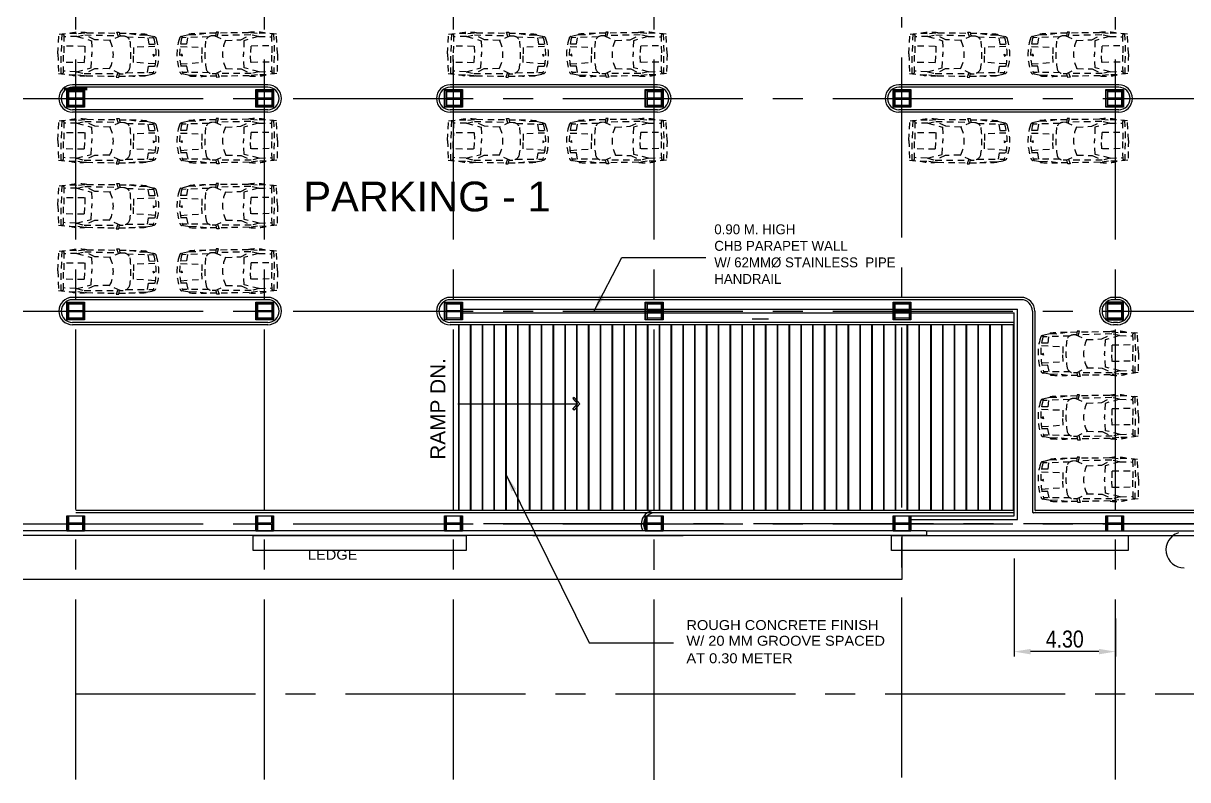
# Model space of a CAD drawing. Header units: millimetres. Extents: x 2148 to 2681, y 758 to 986.
# Drawn here: x 2227.54 to 2252.2, y 801.86 to 817.87 of the extents above; entities that cross this region are included whole.
import ezdxf

# ---------------------------------------------------------------- set-up
doc = ezdxf.new("R2010")
doc.units = ezdxf.units.MM
for name, pattern in [('CENTER', [2, 1.25, -0.25, 0.25, -0.25]), ('CENTER2', [28.575, 19.05, -3.175, 3.175, -3.175]), ('HIDDEN', [0.375, 0.25, -0.125])]:
    doc.linetypes.add(name, pattern=pattern)
for name, color, linetype in [('CL', 1, 'CENTER'), ('cladding', 2, 'Continuous'), ('COL-EX', 2, 'Continuous'), ('COL-IN', 2, 'Continuous'), ('D', 1, 'Continuous'), ('DR', 7, 'Continuous'), ('ELAYOUT', 4, 'Continuous'), ('HATCH', 8, 'Continuous'), ('S_GRID LINES', 252, 'Continuous'), ('TEXT', 6, 'Continuous')]:
    doc.layers.add(name, color=color, linetype=linetype)
doc.styles.add('ARIALNW', font='ARIALN.TTF')
doc.styles.add('MMTX$0$ESMX$0$X-OPTA1D', font='x-opta1d')
doc.styles.add('SWISS', font='swissl.ttf')
doc.dimstyles.new('DIM 200', dxfattribs={"dimtxt": 0.36, "dimasz": 0.35, "dimexe": 0.1, "dimexo": 0, "dimgap": 0.08, "dimtad": 1, "dimlfac": 2, "dimrnd": 0.005, "dimzin": 1, "dimdsep": 46, "dimtxsty": 'ARIALNW', "dimcen": 0.09, "dimclrd": 6, "dimclre": 6, "dimclrt": 13, "dimadec": 0, "dimazin": 0, "dimtfac": 1, "dimtofl": 0, "dimtmove": 2, "dimatfit": 3, "dimfxl": 1, "dimtolj": 1, "dimtzin": 0, "dimarcsym": 0})

# ---------------------------------------------------------------- blocks, each defined once
blk = doc.blocks.new('CAR-PL4')
at = {"layer": 'DR', "color": 8, "linetype": 'HIDDEN'}
for p, q in [((-1.106, -0.352), (-1.073, -0.343)), ((-1.084, -0.357), (-1.024, -0.06)), ((-1.074, -0.615), (-1.084, -0.357)), ((-0.972, -0.074), (-1.039, -0.108)), ((-0.991, -1.103), (-0.972, -0.074)), ((-0.973, -0.292), (-0.73, -0.253)), ((-0.73, -0.253), (-0.73, -0.034)), ((-0.637, -0.02), (-0.591, -0.835)), ((-0.34, -0.081), (-0.31, -0.024)), ((-0.307, -0.073), (-0.34, -0.081)), ((-0.303, -0.073), (-0.271, -0.081)), ((-0.271, -0.081), (-0.301, -0.024)), ((0.027, -0.02), (-0.019, -0.835)), ((0.12, -0.253), (0.119, -0.034)), ((0.362, -0.292), (0.12, -0.253)), ((0.361, -0.074), (0.428, -0.108)), ((0.381, -1.103), (0.361, -0.074)), ((0.473, -0.357), (0.413, -0.06)), ((0.495, -0.352), (0.462, -0.343)), ((0.463, -0.615), (0.473, -0.357)), ((-1.127, -1.001), (-1.074, -0.615)), ((-0.591, -0.835), (-0.295, -0.833)), ((-0.019, -0.835), (-0.316, -0.833)), ((0.516, -1.001), (0.463, -0.615)), ((-1.13, -1.385), (-1.127, -1.001)), ((-1.032, -1.366), (-1.03, -1.221)), ((-1.032, -1.337), (-0.843, -1.75)), ((0.421, -1.337), (0.232, -1.75)), ((0.421, -1.366), (0.42, -1.221)), ((0.519, -1.385), (0.516, -1.001)), ((-1.174, -1.393), (-1.024, -1.365)), ((-1.174, -1.485), (-1.174, -1.393)), ((-0.999, -1.426), (-1.174, -1.485)), ((-1.133, -1.81), (-1.13, -1.47)), ((-1.047, -2.715), (-1.033, -1.437)), ((-0.843, -1.75), (-0.863, -2.33)), ((0.232, -1.75), (0.252, -2.33)), ((0.388, -1.426), (0.563, -1.485)), ((0.563, -1.393), (0.414, -1.365)), ((0.436, -2.715), (0.422, -1.437)), ((0.522, -1.81), (0.52, -1.47)), ((0.563, -1.485), (0.563, -1.393)), ((-1.128, -2.637), (-1.133, -1.81)), ((0.517, -2.637), (0.522, -1.81)), ((-1.094, -2.961), (-1.128, -2.637)), ((-0.863, -2.33), (-1.041, -2.697)), ((-0.98, -3.015), (-0.828, -2.453)), ((-0.828, -2.453), (-0.302, -2.428)), ((0.217, -2.453), (-0.309, -2.428)), ((0.369, -3.015), (0.217, -2.453)), ((0.252, -2.33), (0.43, -2.697)), ((0.483, -2.961), (0.517, -2.637)), ((-1.102, -3.289), (-1.094, -2.961)), ((-0.98, -3.015), (-1.047, -2.715)), ((-0.98, -3.015), (-0.962, -3.514)), ((-0.618, -2.711), (-0.304, -2.7)), ((-0.616, -3.41), (-0.618, -2.711)), ((0.007, -2.711), (-0.306, -2.7)), ((0.005, -3.41), (0.007, -2.711)), ((0.369, -3.015), (0.351, -3.514)), ((0.369, -3.015), (0.436, -2.715)), ((0.491, -3.289), (0.483, -2.961)), ((-1.059, -3.702), (-1.102, -3.289)), ((-1.074, -3.597), (-1.032, -3.514)), ((-1.032, -3.514), (-0.302, -3.514)), ((0.421, -3.514), (-0.309, -3.514)), ((0.463, -3.597), (0.421, -3.514)), ((0.448, -3.702), (0.491, -3.289)), ((-1.076, -3.594), (-0.301, -3.614)), ((-0.304, -3.733), (-1.059, -3.702)), ((0.465, -3.594), (-0.31, -3.614)), ((-0.307, -3.733), (0.448, -3.702))]:
    blk.add_line(p, q, dxfattribs=at)
for centre, radius, start, end in [((-0.926, -0.08), 0.1, 99.1082, 168.6925), ((-0.305, -2.397), 2.416, 73.9881, 106.0119), ((-0.305, -1.881), 2.004, 71.4744, 108.5256), ((0.315, -0.08), 0.1, 11.3075, 80.8918), ((4.35, -0.819), 5.477, 175.0805, 181.8902), ((-4.96, -0.819), 5.477, 358.1098, 4.9195), ((-0.772, -1.237), 0.259, 103.928, 176.4903), ((-0.305, -4.704), 3.756, 81.9077, 98.0923), ((0.161, -1.237), 0.259, 3.5097, 76.072), ((-0.305, -2.814), 1.192, 63.3754, 116.6246), ((0.437, -2.887), 1.591, 170.8054, 194.642), ((-1.048, -2.887), 1.591, 345.358, 9.1946)]:
    blk.add_arc(centre, radius, start, end, dxfattribs=at)
blk = doc.blocks.new('*D2193')
at = {"color": 6, "lineweight": -2, "transparency": 16777216}
for p, q in [((2248.527, 806.537), (2248.527, 804.467)), ((2250.674, 805.268), (2250.674, 804.467)), ((2250.324, 804.567), (2248.877, 804.567))]:
    blk.add_line(p, q, dxfattribs=at)
at = {"color": 6, "transparency": 16777216}
for points in [[(2248.877, 804.625), (2248.877, 804.509), (2248.527, 804.567)], [(2250.324, 804.625), (2250.324, 804.509), (2250.674, 804.567)]]:
    blk.add_solid(points, dxfattribs=at)
at = {"layer": 'Defpoints', "color": 0, "transparency": 16777216}
for p in [(2248.527, 806.537, 0), (2250.674, 805.268, 0), (2248.527, 804.567)]:
    blk.add_point(p, dxfattribs=at)
at = {"color": 13, "transparency": 16777216, "insert": (2249.601, 804.831), "char_height": 0.36, "attachment_point": 5, "style": 'ARIALNW'}
blk.add_mtext('\\A1;4.30', dxfattribs=at)

msp = doc.modelspace()

# ---------------------------------------------------------------- linework, layer by layer
at = {"ltscale": 0.5}
for p, q in [((2228.4132577, 816.4904004, 0), (2228.8948826, 816.4904004, 0)), ((2228.4132577, 816.4654004, 0), (2228.8948826, 816.4654004, 0))]:
    msp.add_line(p, q, dxfattribs=at)
at = {"color": 2}
for p, q in [((2236.8423814, 811.8127784, 0), (2248.6021511, 811.8127784, 0)), ((2236.8423814, 811.7377784, 0), (2248.5271511, 811.7377784, 0)), ((2248.5271511, 807.4401244, 0), (2248.5271511, 811.7377784, 0)), ((2248.6021511, 807.3651244, 0), (2248.6021511, 811.8127784, 0)), ((2246.3423826, 807.4401244, 0), (2248.5271511, 807.4401244, 0)), ((2246.3423826, 807.3651244, 0), (2248.6021511, 807.3651244, 0))]:
    msp.add_line(p, q, dxfattribs=at)
msp.add_arc((2252.1244141, 806.7199971, 0), 0.3810724, 108.12689388, 271.0226994)
at = {"layer": 'CL', "color": 1, "linetype": 'ByBlock', "ltscale": 0.5, "elevation": 0}
for points in [[(2236.9252239, 807.0252609), (2236.9252239, 806.7044035), (2232.4126405, 806.7044035), (2232.4126405, 807.0252609)], [(2250.9420658, 807.0255749), (2250.9420658, 806.7047175), (2245.9336183, 806.7047175), (2245.9336183, 807.0255749)]]:
    msp.add_lwpolyline(points, close=True, dxfattribs=at)
at = {"layer": 'cladding', "elevation": 0}
for points in [[(2228.8423826, 816.4651244), (2228.8423826, 816.0901244), (2228.4673826, 816.0901244), (2228.4673826, 816.4651244)], [(2232.8423826, 816.4651244), (2232.8423826, 816.0901244), (2232.4673826, 816.0901244), (2232.4673826, 816.4651244)], [(2236.8423826, 816.4651244), (2236.8423826, 816.0901244), (2236.4673826, 816.0901244), (2236.4673826, 816.4651244)], [(2241.0923826, 816.4651244), (2241.0923826, 816.0901244), (2240.7173826, 816.0901244), (2240.7173826, 816.4651244)], [(2246.3423826, 816.4651244), (2246.3423826, 816.0901244), (2245.9673826, 816.0901244), (2245.9673826, 816.4651244)], [(2250.8423826, 816.4651244), (2250.8423826, 816.0901244), (2250.4673826, 816.0901244), (2250.4673826, 816.4651244)], [(2228.8423826, 811.9651244), (2228.8423826, 811.5901244), (2228.4673826, 811.5901244), (2228.4673826, 811.9651244)], [(2232.8423826, 811.9651244), (2232.8423826, 811.5901244), (2232.4673826, 811.5901244), (2232.4673826, 811.9651244)], [(2236.8423826, 811.9651244), (2236.8423826, 811.5901244), (2236.4673826, 811.5901244), (2236.4673826, 811.9651244)], [(2241.0923826, 811.9651244), (2241.0923826, 811.5901244), (2240.7173826, 811.5901244), (2240.7173826, 811.9651244)], [(2246.3423826, 811.9651244), (2246.3423826, 811.5901244), (2245.9673826, 811.5901244), (2245.9673826, 811.9651244)], [(2250.8423826, 811.5901244), (2250.8423826, 811.9651244), (2250.4673826, 811.9651244), (2250.4673826, 811.5901244)], [(2228.8423826, 807.4401244), (2228.8423826, 807.1151244), (2228.4673826, 807.1151244), (2228.4673826, 807.4401244)], [(2232.8423826, 807.4401244), (2232.8423826, 807.1151244), (2232.4673826, 807.1151244), (2232.4673826, 807.4401244)], [(2236.8423826, 807.4401244), (2236.8423826, 807.1151244), (2236.4673826, 807.1151244), (2236.4673826, 807.4401244)], [(2241.0923826, 807.4401244), (2241.0923826, 807.1151244), (2240.7173826, 807.1151244), (2240.7173826, 807.4401244)], [(2246.3423826, 807.4401244), (2246.3423826, 807.1151244), (2245.9673826, 807.1151244), (2245.9673826, 807.4401244)], [(2250.8423826, 807.4401244), (2250.8423826, 807.1151244), (2250.4673826, 807.1151244), (2250.4673826, 807.4401244)]]:
    msp.add_lwpolyline(points, close=True, dxfattribs=at)
at = {"layer": 'COL-EX', "elevation": 0}
for points in [[(2228.7998826, 807.2675864), (2228.7998826, 807.1250864), (2228.8298826, 807.1250864), (2228.8298826, 807.4250864), (2228.7998826, 807.4250864), (2228.7998826, 807.2825864), (2228.5098826, 807.2825864), (2228.5098826, 807.4250864), (2228.4798826, 807.4250864), (2228.4798826, 807.1250864), (2228.5098826, 807.1250864), (2228.5098826, 807.2675864)], [(2232.7998826, 807.2675864), (2232.7998826, 807.1250864), (2232.8298826, 807.1250864), (2232.8298826, 807.4250864), (2232.7998826, 807.4250864), (2232.7998826, 807.2825864), (2232.5098826, 807.2825864), (2232.5098826, 807.4250864), (2232.4798826, 807.4250864), (2232.4798826, 807.1250864), (2232.5098826, 807.1250864), (2232.5098826, 807.2675864)], [(2236.7998826, 807.2675864), (2236.7998826, 807.1250864), (2236.8298826, 807.1250864), (2236.8298826, 807.4250864), (2236.7998826, 807.4250864), (2236.7998826, 807.2825864), (2236.5098826, 807.2825864), (2236.5098826, 807.4250864), (2236.4798826, 807.4250864), (2236.4798826, 807.1250864), (2236.5098826, 807.1250864), (2236.5098826, 807.2675864)], [(2241.0498826, 807.2675864), (2241.0498826, 807.1250864), (2241.0798826, 807.1250864), (2241.0798826, 807.4250864), (2241.0498826, 807.4250864), (2241.0498826, 807.2825864), (2240.7598826, 807.2825864), (2240.7598826, 807.4250864), (2240.7298826, 807.4250864), (2240.7298826, 807.1250864), (2240.7598826, 807.1250864), (2240.7598826, 807.2675864)], [(2246.2998826, 807.2675864), (2246.2998826, 807.1250864), (2246.3298826, 807.1250864), (2246.3298826, 807.4250864), (2246.2998826, 807.4250864), (2246.2998826, 807.2825864), (2246.0098826, 807.2825864), (2246.0098826, 807.4250864), (2245.9798826, 807.4250864), (2245.9798826, 807.1250864), (2246.0098826, 807.1250864), (2246.0098826, 807.2675864)], [(2250.7998826, 807.2675864), (2250.7998826, 807.1250864), (2250.8298826, 807.1250864), (2250.8298826, 807.4250864), (2250.7998826, 807.4250864), (2250.7998826, 807.2825864), (2250.5098826, 807.2825864), (2250.5098826, 807.4250864), (2250.4798826, 807.4250864), (2250.4798826, 807.1250864), (2250.5098826, 807.1250864), (2250.5098826, 807.2675864)]]:
    msp.add_lwpolyline(points, close=True, dxfattribs=at)
at = {"layer": 'COL-IN'}
for p, q in [((2228.4798826, 816.1000864, 0), (2228.4798826, 816.4500864, 0)), ((2228.4798826, 816.4500864, 0), (2228.8298826, 816.4500864, 0)), ((2228.5048826, 816.4500864, 0), (2228.5048826, 816.1000864, 0)), ((2228.5048826, 816.4250864, 0), (2228.8048826, 816.4250864, 0)), ((2228.5048826, 816.2875864, 0), (2228.8048826, 816.2875864, 0)), ((2228.5048826, 816.2625864, 0), (2228.8048826, 816.2625864, 0)), ((2228.8048826, 816.4500864, 0), (2228.8048826, 816.1000864, 0)), ((2228.8298826, 816.4500864, 0), (2228.8298826, 816.1000864, 0)), ((2232.4798826, 816.1000864, 0), (2232.4798826, 816.4500864, 0)), ((2232.4798826, 816.4500864, 0), (2232.8298826, 816.4500864, 0)), ((2232.5048826, 816.4500864, 0), (2232.5048826, 816.1000864, 0)), ((2232.5048826, 816.4250864, 0), (2232.8048826, 816.4250864, 0)), ((2232.5048826, 816.2875864, 0), (2232.8048826, 816.2875864, 0)), ((2232.5048826, 816.2625864, 0), (2232.8048826, 816.2625864, 0)), ((2232.8048826, 816.4500864, 0), (2232.8048826, 816.1000864, 0)), ((2232.8298826, 816.4500864, 0), (2232.8298826, 816.1000864, 0)), ((2236.4798826, 816.1000864, 0), (2236.4798826, 816.4500864, 0)), ((2236.4798826, 816.4500864, 0), (2236.8298826, 816.4500864, 0)), ((2236.5048826, 816.4500864, 0), (2236.5048826, 816.1000864, 0)), ((2236.5048826, 816.4250864, 0), (2236.8048826, 816.4250864, 0)), ((2236.5048826, 816.2875864, 0), (2236.8048826, 816.2875864, 0)), ((2236.5048826, 816.2625864, 0), (2236.8048826, 816.2625864, 0)), ((2236.8048826, 816.4500864, 0), (2236.8048826, 816.1000864, 0)), ((2236.8298826, 816.4500864, 0), (2236.8298826, 816.1000864, 0)), ((2240.7298826, 816.1000864, 0), (2240.7298826, 816.4500864, 0)), ((2240.7298826, 816.4500864, 0), (2241.0798826, 816.4500864, 0)), ((2240.7548826, 816.4500864, 0), (2240.7548826, 816.1000864, 0)), ((2240.7548826, 816.4250864, 0), (2241.0548826, 816.4250864, 0)), ((2240.7548826, 816.2875864, 0), (2241.0548826, 816.2875864, 0)), ((2240.7548826, 816.2625864, 0), (2241.0548826, 816.2625864, 0)), ((2241.0548826, 816.4500864, 0), (2241.0548826, 816.1000864, 0)), ((2241.0798826, 816.4500864, 0), (2241.0798826, 816.1000864, 0)), ((2245.9798826, 816.1000864, 0), (2245.9798826, 816.4500864, 0)), ((2245.9798826, 816.4500864, 0), (2246.3298826, 816.4500864, 0)), ((2246.0048826, 816.4500864, 0), (2246.0048826, 816.1000864, 0)), ((2246.0048826, 816.4250864, 0), (2246.3048826, 816.4250864, 0)), ((2246.0048826, 816.2875864, 0), (2246.3048826, 816.2875864, 0)), ((2246.0048826, 816.2625864, 0), (2246.3048826, 816.2625864, 0)), ((2246.3048826, 816.4500864, 0), (2246.3048826, 816.1000864, 0)), ((2246.3298826, 816.4500864, 0), (2246.3298826, 816.1000864, 0)), ((2250.4798826, 816.1000864, 0), (2250.4798826, 816.4500864, 0)), ((2250.4798826, 816.4500864, 0), (2250.8298826, 816.4500864, 0)), ((2250.5048826, 816.4500864, 0), (2250.5048826, 816.1000864, 0)), ((2250.5048826, 816.4250864, 0), (2250.8048826, 816.4250864, 0)), ((2250.5048826, 816.2875864, 0), (2250.8048826, 816.2875864, 0)), ((2250.5048826, 816.2625864, 0), (2250.8048826, 816.2625864, 0)), ((2250.8048826, 816.4500864, 0), (2250.8048826, 816.1000864, 0)), ((2250.8298826, 816.4500864, 0), (2250.8298826, 816.1000864, 0)), ((2228.8298826, 816.1000864, 0), (2228.4798826, 816.1000864, 0)), ((2228.8048826, 816.1250864, 0), (2228.5048826, 816.1250864, 0)), ((2232.8298826, 816.1000864, 0), (2232.4798826, 816.1000864, 0)), ((2232.8048826, 816.1250864, 0), (2232.5048826, 816.1250864, 0)), ((2236.8298826, 816.1000864, 0), (2236.4798826, 816.1000864, 0)), ((2236.8048826, 816.1250864, 0), (2236.5048826, 816.1250864, 0)), ((2241.0798826, 816.1000864, 0), (2240.7298826, 816.1000864, 0)), ((2241.0548826, 816.1250864, 0), (2240.7548826, 816.1250864, 0)), ((2246.3298826, 816.1000864, 0), (2245.9798826, 816.1000864, 0)), ((2246.3048826, 816.1250864, 0), (2246.0048826, 816.1250864, 0)), ((2250.8298826, 816.1000864, 0), (2250.4798826, 816.1000864, 0)), ((2250.8048826, 816.1250864, 0), (2250.5048826, 816.1250864, 0)), ((2228.4798826, 811.6000864, 0), (2228.4798826, 811.9500864, 0)), ((2228.4798826, 811.9500864, 0), (2228.8298826, 811.9500864, 0)), ((2228.5048826, 811.9500864, 0), (2228.5048826, 811.6000864, 0)), ((2228.5048826, 811.9250864, 0), (2228.8048826, 811.9250864, 0)), ((2228.8048826, 811.9500864, 0), (2228.8048826, 811.6000864, 0)), ((2228.8298826, 811.9500864, 0), (2228.8298826, 811.6000864, 0)), ((2232.4798826, 811.6000864, 0), (2232.4798826, 811.9500864, 0)), ((2232.4798826, 811.9500864, 0), (2232.8298826, 811.9500864, 0)), ((2232.5048826, 811.9500864, 0), (2232.5048826, 811.6000864, 0)), ((2232.5048826, 811.9250864, 0), (2232.8048826, 811.9250864, 0)), ((2232.8048826, 811.9500864, 0), (2232.8048826, 811.6000864, 0)), ((2232.8298826, 811.9500864, 0), (2232.8298826, 811.6000864, 0)), ((2236.4798826, 811.6000864, 0), (2236.4798826, 811.9500864, 0)), ((2236.4798826, 811.9500864, 0), (2236.8298826, 811.9500864, 0)), ((2236.5048826, 811.9500864, 0), (2236.5048826, 811.6000864, 0)), ((2236.5048826, 811.9250864, 0), (2236.8048826, 811.9250864, 0)), ((2236.8048826, 811.9500864, 0), (2236.8048826, 811.6000864, 0)), ((2236.8298826, 811.9500864, 0), (2236.8298826, 811.6000864, 0)), ((2240.7298826, 811.6000864, 0), (2240.7298826, 811.9500864, 0)), ((2240.7298826, 811.9500864, 0), (2241.0798826, 811.9500864, 0)), ((2240.7548826, 811.9500864, 0), (2240.7548826, 811.6000864, 0)), ((2240.7548826, 811.9250864, 0), (2241.0548826, 811.9250864, 0)), ((2241.0548826, 811.9500864, 0), (2241.0548826, 811.6000864, 0)), ((2241.0798826, 811.9500864, 0), (2241.0798826, 811.6000864, 0)), ((2245.9798826, 811.6000864, 0), (2245.9798826, 811.9500864, 0)), ((2245.9798826, 811.9500864, 0), (2246.3298826, 811.9500864, 0)), ((2246.0048826, 811.9500864, 0), (2246.0048826, 811.6000864, 0)), ((2246.0048826, 811.9250864, 0), (2246.3048826, 811.9250864, 0)), ((2246.3048826, 811.9500864, 0), (2246.3048826, 811.6000864, 0)), ((2246.3298826, 811.9500864, 0), (2246.3298826, 811.6000864, 0)), ((2250.4798826, 811.6000864, 0), (2250.4798826, 811.9500864, 0)), ((2250.4798826, 811.9500864, 0), (2250.8298826, 811.9500864, 0)), ((2250.5048826, 811.9500864, 0), (2250.5048826, 811.6000864, 0)), ((2250.5048826, 811.9250864, 0), (2250.8048826, 811.9250864, 0)), ((2250.8048826, 811.9500864, 0), (2250.8048826, 811.6000864, 0)), ((2250.8298826, 811.9500864, 0), (2250.8298826, 811.6000864, 0)), ((2228.8298826, 811.6000864, 0), (2228.4798826, 811.6000864, 0)), ((2228.5048826, 811.7875864, 0), (2228.8048826, 811.7875864, 0)), ((2228.5048826, 811.7625864, 0), (2228.8048826, 811.7625864, 0)), ((2228.8048826, 811.6250864, 0), (2228.5048826, 811.6250864, 0)), ((2232.8298826, 811.6000864, 0), (2232.4798826, 811.6000864, 0)), ((2232.5048826, 811.7875864, 0), (2232.8048826, 811.7875864, 0)), ((2232.5048826, 811.7625864, 0), (2232.8048826, 811.7625864, 0)), ((2232.8048826, 811.6250864, 0), (2232.5048826, 811.6250864, 0)), ((2236.5048826, 811.7875864, 0), (2236.8048826, 811.7875864, 0)), ((2236.5048826, 811.7625864, 0), (2236.8048826, 811.7625864, 0)), ((2236.8048826, 811.6250864, 0), (2236.5048826, 811.6250864, 0)), ((2240.7548826, 811.7875864, 0), (2241.0548826, 811.7875864, 0)), ((2240.7548826, 811.7625864, 0), (2241.0548826, 811.7625864, 0)), ((2241.0548826, 811.6250864, 0), (2240.7548826, 811.6250864, 0)), ((2243.3298826, 811.6000864, 0), (2242.9798826, 811.6000864, 0)), ((2246.0048826, 811.7875864, 0), (2246.3048826, 811.7875864, 0)), ((2246.0048826, 811.7625864, 0), (2246.3048826, 811.7625864, 0)), ((2246.3048826, 811.6250864, 0), (2246.0048826, 811.6250864, 0)), ((2250.8298826, 811.6000864, 0), (2250.4798826, 811.6000864, 0)), ((2250.5048826, 811.7875864, 0), (2250.8048826, 811.7875864, 0)), ((2250.5048826, 811.7625864, 0), (2250.8048826, 811.7625864, 0)), ((2250.8048826, 811.6250864, 0), (2250.5048826, 811.6250864, 0))]:
    msp.add_line(p, q, dxfattribs=at)
at = {"layer": 'D', "ltscale": 0.5}
for p, q in [((2232.7223705, 816.5148982, 0), (2228.5850336, 816.5148982, 0)), ((2232.7223617, 816.5648982, 0), (2228.5850434, 816.5648982, 0)), ((2240.9733772, 816.5148982, 0), (2236.585032, 816.5148982, 0)), ((2240.9733683, 816.5648982, 0), (2236.5850421, 816.5648982, 0)), ((2250.7429288, 816.5148982, 0), (2246.0874853, 816.5148982, 0)), ((2250.74292, 816.5648982, 0), (2246.0874956, 816.5648982, 0)), ((2232.7223617, 816.0355261, 0), (2228.5850867, 816.0355261, 0)), ((2240.9733683, 816.0355261, 0), (2236.5850867, 816.0355261, 0)), ((2250.74292, 816.0355261, 0), (2246.0875416, 816.0355261, 0)), ((2232.7223617, 815.9855261, 0), (2228.5850867, 815.9855261, 0)), ((2240.9733683, 815.9855261, 0), (2236.5850867, 815.9855261, 0)), ((2250.74292, 815.9855261, 0), (2246.0875416, 815.9855261, 0)), ((2232.7223617, 812.0648982, 0), (2228.5850434, 812.0648982, 0)), ((2248.6779305, 812.0647725, 0), (2236.5851173, 812.0647725, 0)), ((2250.7191894, 812.0648982, 0), (2250.6293756, 812.0648982, 0)), ((2232.7223705, 812.0148982, 0), (2228.5850336, 812.0148982, 0)), ((2248.6779364, 812.0147725, 0), (2236.5851243, 812.0147725, 0)), ((2250.7191894, 812.0148982, 0), (2250.6293756, 812.0148982, 0)), ((2248.9175905, 811.7750881, 0), (2248.9174525, 807.5257012, 0)), ((2248.9675905, 811.7750864, 0), (2248.9674542, 807.5757012, 0)), ((2232.7223617, 811.5355261, 0), (2228.5850867, 811.5355261, 0)), ((2232.7223617, 811.4855261, 0), (2228.5850867, 811.4855261, 0)), ((2248.5271511, 811.5354004, 0), (2236.5850867, 811.5354004, 0)), ((2248.5271511, 811.4860186, 0.0000001), (2236.5850867, 811.4854004, 0)), ((2250.7191894, 811.5355261, 0), (2250.6293756, 811.5355261, 0)), ((2250.7191894, 811.4855261, 0), (2250.6293756, 811.4855261, 0)), ((2248.5271511, 807.5557006, 0), (2228.6548826, 807.5557006, 0)), ((2248.5271511, 807.5557006, 0), (2228.6548826, 807.5557006, 0)), ((2248.5271511, 807.5057006, 0), (2228.6548826, 807.5057006, 0)), ((2248.5271511, 807.5555749, 0), (2240.9209628, 807.5555749, 0)), ((2248.5271511, 807.5555749, 0), (2240.9209628, 807.5555749, 0)), ((2248.5271511, 807.5055749, 0), (2240.9209628, 807.5055749, 0)), ((2248.5271511, 807.5055749, 0), (2240.9209628, 807.5055749, 0)), ((2248.5271511, 807.5057006, 0), (2241.0187674, 807.5057006, 0)), ((2250.673816, 807.5057006, 0), (2248.9374525, 807.5057006, 0)), ((2250.673816, 807.5057006, 0), (2248.9674519, 807.5057006, 0)), ((2250.673816, 807.5557006, 0), (2248.9674535, 807.5557006, 0)), ((2250.673816, 807.5557006, 0), (2248.9874542, 807.5557006, 0)), ((2263.0012242, 807.5557006, 0), (2250.6759074, 807.5557006, 0)), ((2263.0332484, 807.5057006, 0), (2250.6759074, 807.5057006, 0))]:
    msp.add_line(p, q, dxfattribs=at)
at = {"layer": 'D', "ltscale": 0.5, "elevation": 0}
msp.add_lwpolyline([(2246.147804, 807.0252609), (2246.147804, 806.096468), (2227.5442769, 806.096468)], dxfattribs=at)
at = {"layer": 'D', "ltscale": 0.5}
for centre, radius, start, end in [((2228.5850867, 816.2752121, -0.0000002), 0.2896861, 90, 270), ((2228.5850867, 816.2752121, 0), 0.2396861, 89.99999995, 269.99999995), ((2232.7223617, 816.2752121, 0.0000002), 0.2896861, 270, 90), ((2232.7223617, 816.2752121, 0.0000001), 0.2396861, 270.00000005, 90.00000005), ((2236.5850867, 816.2752121, -0.0000002), 0.2896861, 90, 270), ((2236.5850867, 816.2752121, 0), 0.2396861, 89.99999995, 269.99999995), ((2240.9733683, 816.2752121, 0.0000002), 0.2896861, 270, 90), ((2240.9733683, 816.2752121, 0.0000001), 0.2396861, 270.00000005, 90.00000005), ((2246.0875416, 816.2752121, -0.0000002), 0.2896861, 90, 270), ((2246.0875416, 816.2752121, 0), 0.2396861, 89.99999995, 269.99999995), ((2250.74292, 816.2752121, 0.0000002), 0.2896861, 270, 90), ((2250.74292, 816.2752121, 0.0000001), 0.2396861, 270.00000005, 90.00000005), ((2228.5850867, 811.7752121, -0.0000002), 0.2896861, 90, 270), ((2232.7223617, 811.7752121, 0.0000002), 0.2896861, 270, 90), ((2236.5850867, 811.7750864, 0.0000002), 0.2896861, 90, 270), ((2248.6779044, 811.7750864, 0.0000002), 0.2896861, 359.99628129, 90), ((2250.6293756, 811.7752121, -0.0000002), 0.2896861, 90, 270), ((2250.7191894, 811.7752121, 0.0000002), 0.2896861, 270, 90), ((2228.5850867, 811.7752121, 0), 0.2396861, 89.99999995, 269.99999995), ((2232.7223617, 811.7752121, 0.0000001), 0.2396861, 270.00000005, 90.00000005), ((2236.5850867, 811.7750864, 0.0000001), 0.2396861, 90.00000005, 270.00000005), ((2248.6779044, 811.7750864, 0.0000001), 0.2396861, 359.99628213, 90.00000005), ((2250.6293756, 811.7752121, 0), 0.2396861, 89.99999995, 269.99999995), ((2250.7191894, 811.7752121, 0.0000001), 0.2396861, 270.00000005, 90.00000005), ((2240.9209628, 807.2658888, 0.0000002), 0.2896861, 90, 208.97091066), ((2240.9209628, 807.2658888, 0.0000001), 0.2396861, 90.00000005, 215.83175836), ((2248.9374525, 807.5257006, 0.0000032), 0.02, 179.99814045, 270.00000005), ((2248.9874542, 807.5757006, 0.0000033), 0.02, 179.99814045, 270)]:
    msp.add_arc(centre, radius, start, end, dxfattribs=at)
at = {"layer": 'DR', "ltscale": 10}
for p, q in [((2246.659438, 807.1255749, 0), (2227.5442769, 807.1255749, 0)), ((2227.5442769, 807.0350864, 0), (2230.8432577, 807.0350864, 0)), ((2246.6726968, 807.0255749, 0), (2227.5442769, 807.0255749, 0))]:
    msp.add_line(p, q, dxfattribs=at)
at = {"layer": 'DR', "ltscale": 10, "elevation": 0}
for points in [[(2246.6610629, 807.1255749), (2263.5933681, 807.1255749), (2263.5933681, 825.1754004)], [(2246.6726968, 807.1255749), (2246.6726968, 807.0255749), (2263.1862767, 807.0255749)]]:
    msp.add_lwpolyline(points, dxfattribs=at)
at = {"layer": 'ELAYOUT', "ltscale": 10}
for p, q in [((2238.3376121, 807.0255749, 0), (2241.5158952, 807.0255749, 0)), ((2241.5158952, 807.0255749, 0), (2238.3376121, 807.0255749, 0)), ((2241.5158952, 807.0255749, 0), (2238.3376121, 807.0255749, 0))]:
    msp.add_line(p, q, dxfattribs=at)
at = {"layer": 'ELAYOUT', "linetype": 'ByBlock', "ltscale": 0.5}
for p, q in [((2241.1475142, 807.0252609, 0), (2241.0876121, 807.0252609, 0)), ((2241.1876121, 807.0252609, 0), (2241.0876121, 807.0252609, 0)), ((2241.1876121, 807.0255749, 0), (2241.1876121, 807.0252609, 0)), ((2241.1876121, 807.0255749, 0), (2241.1876121, 807.0252609, 0))]:
    msp.add_line(p, q, dxfattribs=at)
at = {"layer": 'HATCH', "linetype": 'ByBlock', "ltscale": 0.5}
for p, q in [((2236.7669318, 807.5555749, 0.0000002), (2236.7669318, 811.4752669, 0.0000002)), ((2236.7769318, 807.5555749, 0.0000002), (2236.7769318, 811.4752669, 0.0000002)), ((2237.0169318, 807.5555749, 0.0000002), (2237.0169318, 811.4752669, 0.0000002)), ((2237.0269318, 807.5555749, 0.0000002), (2237.0269318, 811.4752669, 0.0000002)), ((2237.2669318, 807.5555749, 0.0000002), (2237.2669318, 811.4752669, 0.0000002)), ((2237.2769318, 807.5555749, 0.0000002), (2237.2769318, 811.4752669, 0.0000002)), ((2237.5169318, 807.5555749, 0.0000002), (2237.5169318, 811.4752669, 0.0000002)), ((2237.5269318, 807.5555749, 0.0000002), (2237.5269318, 811.4752669, 0.0000002)), ((2237.7669318, 807.5555749, 0.0000002), (2237.7669318, 811.4752669, 0.0000002)), ((2237.7769318, 807.5555749, 0.0000002), (2237.7769318, 811.4752669, 0.0000002)), ((2238.0169318, 807.5555749, 0.0000002), (2238.0169318, 811.4752669, 0.0000002)), ((2238.0269318, 807.5555749, 0.0000002), (2238.0269318, 811.4752669, 0.0000002)), ((2238.2669318, 807.5555749, 0.0000002), (2238.2669318, 811.4752669, 0.0000002)), ((2238.2769318, 807.5555749, 0.0000002), (2238.2769318, 811.4752669, 0.0000002)), ((2238.5169318, 807.5555749, 0.0000002), (2238.5169318, 811.4752669, 0.0000002)), ((2238.5269318, 807.5555749, 0.0000002), (2238.5269318, 811.4752669, 0.0000002)), ((2238.7669318, 807.5555749, 0.0000002), (2238.7669318, 811.4752669, 0.0000002)), ((2238.7769318, 807.5555749, 0.0000002), (2238.7769318, 811.4752669, 0.0000002)), ((2239.0169318, 807.5555749, 0.0000002), (2239.0169318, 811.4752669, 0.0000002)), ((2239.0269318, 807.5555749, 0.0000002), (2239.0269318, 811.4752669, 0.0000002)), ((2239.2669318, 807.5555749, 0.0000002), (2239.2669318, 811.4752669, 0.0000002)), ((2239.2769318, 807.5555749, 0.0000002), (2239.2769318, 811.4752669, 0.0000002)), ((2239.5169318, 807.5555749, 0.0000002), (2239.5169318, 811.4752669, 0.0000002)), ((2239.5269318, 807.5555749, 0.0000002), (2239.5269318, 811.4752669, 0.0000002)), ((2239.7669318, 807.5555749, 0.0000002), (2239.7669318, 811.4752669, 0.0000002)), ((2239.7769318, 807.5555749, 0.0000002), (2239.7769318, 811.4752669, 0.0000002)), ((2240.0169318, 807.5555749, 0.0000002), (2240.0169318, 811.4752669, 0.0000002)), ((2240.0269318, 807.5555749, 0.0000002), (2240.0269318, 811.4752669, 0.0000002)), ((2240.2669318, 807.5555749, 0.0000002), (2240.2669318, 811.4752669, 0.0000002)), ((2240.2769318, 807.5555749, 0.0000002), (2240.2769318, 811.4752669, 0.0000002)), ((2240.5169318, 807.5555749, 0.0000002), (2240.5169318, 811.4752669, 0.0000002)), ((2240.5269318, 807.5555749, 0.0000002), (2240.5269318, 811.4752669, 0.0000002)), ((2240.7669318, 807.5555749, 0.0000002), (2240.7669318, 811.4752669, 0.0000002)), ((2240.7769318, 807.5555749, 0.0000002), (2240.7769318, 811.4752669, 0.0000002)), ((2241.0158466, 807.5555749, 0.0000003), (2241.0158466, 811.4752669, 0.0000003)), ((2241.0258466, 807.5555749, 0.0000003), (2241.0258466, 811.4752669, 0.0000003)), ((2241.2658466, 807.5555749, 0.0000003), (2241.2658466, 811.4752669, 0.0000003)), ((2241.2758466, 807.5555749, 0.0000003), (2241.2758466, 811.4752669, 0.0000003)), ((2241.5158466, 807.5555749, 0.0000003), (2241.5158466, 811.4752669, 0.0000003)), ((2241.5258466, 807.5555749, 0.0000003), (2241.5258466, 811.4752669, 0.0000003)), ((2241.7658466, 807.5555749, 0.0000003), (2241.7658466, 811.4752669, 0.0000003)), ((2241.7758466, 807.5555749, 0.0000003), (2241.7758466, 811.4752669, 0.0000003)), ((2242.0158466, 807.5555749, 0.0000002), (2242.0158466, 811.4752669, 0.0000002)), ((2242.0258466, 807.5555749, 0.0000002), (2242.0258466, 811.4752669, 0.0000002)), ((2242.2658466, 807.5555749, 0.0000002), (2242.2658466, 811.4752669, 0.0000002)), ((2242.2758466, 807.5555749, 0.0000002), (2242.2758466, 811.4752669, 0.0000002)), ((2242.5158466, 807.5555749, 0.0000002), (2242.5158466, 811.4752669, 0.0000002)), ((2242.5258466, 807.5555749, 0.0000002), (2242.5258466, 811.4752669, 0.0000002)), ((2242.7658466, 807.5555749, 0.0000002), (2242.7658466, 811.4752669, 0.0000002)), ((2242.7758466, 807.5555749, 0.0000002), (2242.7758466, 811.4752669, 0.0000002)), ((2243.0158466, 807.5555749, 0.0000002), (2243.0158466, 811.4752669, 0.0000002)), ((2243.0258466, 807.5555749, 0.0000002), (2243.0258466, 811.4752669, 0.0000002)), ((2243.2658466, 807.5555749, 0.0000002), (2243.2658466, 811.4752669, 0.0000002)), ((2243.2758466, 807.5555749, 0.0000002), (2243.2758466, 811.4752669, 0.0000002)), ((2243.5158466, 807.5555749, 0.0000002), (2243.5158466, 811.4752669, 0.0000002)), ((2243.5258466, 807.5555749, 0.0000002), (2243.5258466, 811.4752669, 0.0000002)), ((2243.7658466, 807.5555749, 0.0000002), (2243.7658466, 811.4752669, 0.0000002)), ((2243.7758466, 807.5555749, 0.0000002), (2243.7758466, 811.4752669, 0.0000002)), ((2244.0158466, 807.5555749, 0.0000002), (2244.0158466, 811.4752669, 0.0000002)), ((2244.0258466, 807.5555749, 0.0000002), (2244.0258466, 811.4752669, 0.0000002)), ((2244.2658466, 807.5555749, 0.0000002), (2244.2658466, 811.4752669, 0.0000002)), ((2244.2758466, 807.5555749, 0.0000002), (2244.2758466, 811.4752669, 0.0000002)), ((2244.5158466, 807.5555749, 0.0000002), (2244.5158466, 811.4752669, 0.0000002)), ((2244.5258466, 807.5555749, 0.0000002), (2244.5258466, 811.4752669, 0.0000002)), ((2244.7658466, 807.5555749, 0.0000002), (2244.7658466, 811.4752669, 0.0000002)), ((2244.7758466, 807.5555749, 0.0000002), (2244.7758466, 811.4752669, 0.0000002)), ((2245.0158466, 807.5555749, 0.0000002), (2245.0158466, 811.4752669, 0.0000002)), ((2245.0258466, 807.5555749, 0.0000002), (2245.0258466, 811.4752669, 0.0000002)), ((2245.2658466, 807.5555749, 0.0000002), (2245.2658466, 811.4752669, 0.0000002)), ((2245.2758466, 807.5555749, 0.0000002), (2245.2758466, 811.4752669, 0.0000002)), ((2245.5158466, 807.5555749, 0.0000002), (2245.5158466, 811.4752669, 0.0000002)), ((2245.5258466, 807.5555749, 0.0000002), (2245.5258466, 811.4752669, 0.0000002)), ((2245.7658466, 807.5555749, 0.0000002), (2245.7658466, 811.4752669, 0.0000002)), ((2245.7758466, 807.5555749, 0.0000002), (2245.7758466, 811.4752669, 0.0000002)), ((2246.0158466, 807.5555749, 0.0000002), (2246.0158466, 811.4752669, 0.0000002)), ((2246.0258466, 807.5555749, 0.0000002), (2246.0258466, 811.4752669, 0.0000002)), ((2246.2658466, 807.5555749, 0.0000002), (2246.2658466, 811.4752669, 0.0000002)), ((2246.2758466, 807.5555749, 0.0000002), (2246.2758466, 811.4752669, 0.0000002)), ((2246.5158466, 807.5555749, 0.0000002), (2246.5158466, 811.4752669, 0.0000002)), ((2246.5258466, 807.5555749, 0.0000002), (2246.5258466, 811.4752669, 0.0000002)), ((2246.7658466, 807.5555749, 0.0000002), (2246.7658466, 811.4752669, 0.0000002)), ((2246.7758466, 807.5555749, 0.0000002), (2246.7758466, 811.4752669, 0.0000002)), ((2247.0158466, 807.5555749, 0.0000001), (2247.0158466, 811.4752669, 0.0000001)), ((2247.0258466, 807.5555749, 0.0000001), (2247.0258466, 811.4752669, 0.0000001)), ((2247.2658466, 807.5555749, 0.0000001), (2247.2658466, 811.4752669, 0.0000001)), ((2247.2758466, 807.5555749, 0.0000001), (2247.2758466, 811.4752669, 0.0000001)), ((2247.5158466, 807.5555749, 0.0000001), (2247.5158466, 811.4752669, 0.0000001)), ((2247.5258466, 807.5555749, 0.0000001), (2247.5258466, 811.4752669, 0.0000001)), ((2247.7658466, 807.5555749, 0.0000001), (2247.7658466, 811.4752669, 0.0000001)), ((2247.7758466, 807.5555749, 0.0000001), (2247.7758466, 811.4752669, 0.0000001)), ((2248.0158466, 807.5555749, 0.0000001), (2248.0158466, 811.4752669, 0.0000001)), ((2248.0258466, 807.5555749, 0.0000001), (2248.0258466, 811.4752669, 0.0000001)), ((2248.2658466, 807.5555749, 0.0000001), (2248.2658466, 811.4752669, 0.0000001)), ((2248.2758466, 807.5555749, 0.0000001), (2248.2758466, 811.4752669, 0.0000001)), ((2248.5158466, 807.5555749, 0.0000001), (2248.5158466, 811.4752669, 0.0000001)), ((2248.5258466, 807.5555749, 0.0000001), (2248.5258466, 811.4752669, 0.0000001)), ((2236.7484561, 809.8094093, -0.0000002), (2239.2784078, 809.8094093, -0.0000002)), ((2238.4359872, 807.0255749, 0), (2241.4158893, 807.0252609, 0))]:
    msp.add_line(p, q, dxfattribs=at)
at = {"layer": 'HATCH', "color": 7, "linetype": 'ByBlock', "ltscale": 0.5, "elevation": -0.0000002}
for points in [[(2239.3306225, 809.8118788), (2239.2117267, 809.9480858), (2239.1793018, 809.9234168), (2239.2806518, 809.8118788)], [(2239.3306225, 809.8118788), (2239.2117267, 809.6756718), (2239.1793018, 809.7003409), (2239.2806518, 809.8118788)]]:
    msp.add_lwpolyline(points, dxfattribs=at)
at = {"layer": 'S_GRID LINES', "linetype": 'CENTER2', "ltscale": 0.2}
for p, q in [((2228.6548826, 801.8576172, 0), (2228.6548826, 827.8897692, 0)), ((2232.6537242, 801.8576172, 0), (2232.6537242, 827.8897692, 0)), ((2236.6537242, 801.8576172, 0), (2236.6537242, 827.8897692, 0)), ((2240.9047308, 801.8576172, 0), (2240.9047308, 827.8897692, 0)), ((2240.9058893, 801.8562385, 0), (2240.9058893, 827.8897692, 0)), ((2246.1536456, 801.9007571, 0), (2246.1536456, 827.8897692, 0)), ((2250.6742825, 801.8576172, 0), (2250.6742825, 827.8897692, 0)), ((2227.5442769, 816.274941, 0), (2265.7911063, 816.2752549, 0)), ((2227.5442769, 811.7752296, 0), (2246.149429, 811.775447, 0)), ((2227.5442769, 811.7750864, 0), (2265.7911063, 811.7754004, 0)), ((2227.5442769, 807.2750864, 0), (2263.4267432, 807.2750864, 0)), ((2237.2937304, 807.2754004, 0), (2267.9893776, 807.2754004, 0)), ((2228.6548826, 803.6736225, 0), (2267.9521119, 803.6734707, 0))]:
    msp.add_line(p, q, dxfattribs=at)

# ---------------------------------------------------------------- block references
at = {"layer": 'HATCH', "color": 8}
for p, xscale, yscale, zscale, rotation in [((2230.3426915, 817.3591392, 0), -0.5524092515229585, 0.5524092515261145, 0.5524092515176443, 269.2083121364935), ((2230.8639997, 817.3591392, 0), 0.5524092515229585, 0.5524092515229585, 0.5524092515229585, 90.79168786350655), ((2238.5936981, 817.3591392, 0), -0.5524092515229585, 0.5524092515261145, 0.5524092515176443, 269.2083121364935), ((2239.1150063, 817.3591392, 0), 0.5524092515229585, 0.5524092515229585, 0.5524092515229585, 90.79168786350655), ((2248.3648747, 817.3591392, 0), -0.5524092515229585, 0.5524092515261145, 0.5524092515176443, 269.2083121364935), ((2248.8861829, 817.3591392, 0), 0.5524092515229585, 0.5524092515229585, 0.5524092515229585, 90.79168786350655), ((2230.3426915, 815.5279548, 0), -0.5524092515229585, 0.5524092515261145, 0.5524092515176443, 269.2083121364935), ((2230.8639997, 815.5279548, 0), 0.5524092515229585, 0.5524092515229585, 0.5524092515229585, 90.79168786350655), ((2238.5936981, 815.5279548, 0), -0.5524092515229585, 0.5524092515261145, 0.5524092515176443, 269.2083121364935), ((2239.1150063, 815.5279548, 0), 0.5524092515229585, 0.5524092515229585, 0.5524092515229585, 90.79168786350655), ((2248.3648747, 815.5279548, 0), -0.5524092515229585, 0.5524092515261145, 0.5524092515176443, 269.2083121364935), ((2248.8861829, 815.5279548, 0), 0.5524092515229585, 0.5524092515229585, 0.5524092515229585, 90.79168786350655), ((2230.3426915, 814.1514882, 0), -0.5524092515229585, 0.5524092515261145, 0.5524092515176443, 269.2083121364935), ((2230.8639997, 814.1514882, 0), 0.5524092515229585, 0.5524092515229585, 0.5524092515229585, 90.79168786350655), ((2230.3426915, 812.7678604, 0), -0.5524092515229585, 0.5524092515261145, 0.5524092515176443, 269.2083121364935), ((2230.8639997, 812.7678604, 0), 0.5524092515229585, 0.5524092515229585, 0.5524092515229585, 90.79168786350655), ((2249.1000083, 811.0282394, 0), 0.5524092515229585, 0.5524092515229585, 0.5524092515229585, 90.79168786350655), ((2249.1000083, 809.6820692, 0), 0.5524092515229585, 0.5524092515229585, 0.5524092515229585, 90.79168786350655), ((2249.1000083, 808.3594238, 0), 0.5524092515229585, 0.5524092515229585, 0.5524092515229585, 90.79168786350655)]:
    msp.add_blockref('CAR-PL4', p, dxfattribs=dict(at, xscale=xscale, yscale=yscale, zscale=zscale, rotation=rotation))

# ---------------------------------------------------------------- texts
at = {"color": 2, "style": 'MMTX$0$ESMX$0$X-OPTA1D', "text_generation_flag": 6, "width": 1.1}
msp.add_text('LEDGE', height=0.21, rotation=180, dxfattribs=at).set_placement((2233.5721571, 806.512425, 0))
at = {"color": 2, "style": 'MMTX$0$ESMX$0$X-OPTA1D', "width": 1.1}
for s, p in [('ROUGH CONCRETE FINISH', (2241.5879898, 805.0237297, 0.0000003)), ('W/ 20 MM GROOVE SPACED ', (2241.5879898, 804.6914497, 0.0000003)), ('AT 0.30 METER', (2241.5879898, 804.3222502, 0.0000003))]:
    msp.add_text(s, height=0.21, dxfattribs=at).set_placement(p)
at = {"color": 2, "insert": (2242.1786271, 813.6104447, 0), "char_height": 0.21, "width": 26.660044338, "attachment_point": 1, "style": 'MMTX$0$ESMX$0$X-OPTA1D'}
msp.add_mtext('0.90 M. HIGH\\PCHB PARAPET WALL\\PW/ 62MM%%C STAINLESS  PIPE \\PHANDRAIL', dxfattribs=at)
at = {"layer": 'TEXT', "style": 'SWISS'}
msp.add_text('PARKING - 1', height=0.630377748, dxfattribs=at).set_placement((2233.4761965, 813.8842498, 0))
msp.add_text('RAMP DN.', height=0.31518889, rotation=90, dxfattribs=at).set_placement((2236.4815358, 808.6279168, 0))

# ---------------------------------------------------------------- dimensions: what is measured, and where the dimension line sits
at = {"color": 2}
dim = msp.add_linear_dim(base=(2248.5271511, 804.5668699, 0), p1=(2250.6742825, 805.2682078, 0), p2=(2248.5271511, 806.5369766, 0), dimstyle='DIM 200', override={"dimfxl": 0.03}, dxfattribs=at)
dim.commit()
dim.dimension.update_dxf_attribs({"geometry": '*D2193', "text_midpoint": (2249.6007168, 804.8306762, 0)})

# ---------------------------------------------------------------- leaders
for points in [[(2239.6358805, 811.7773238, 0.0000002), (2240.2192251, 812.9085, 0.0000002), (2242.0018197, 812.9085, 0.0000002)], [(2237.7769318, 808.2965024, 0.0000002), (2239.5297225, 804.7536446, 0.0000002), (2241.312317, 804.7536446, 0.0000002)]]:
    msp.add_leader(points, dimstyle='DIM 200', override={"dimgap": 0.08, "dimtad": 0}, dxfattribs=at)

doc.saveas('drawing.dxf')
